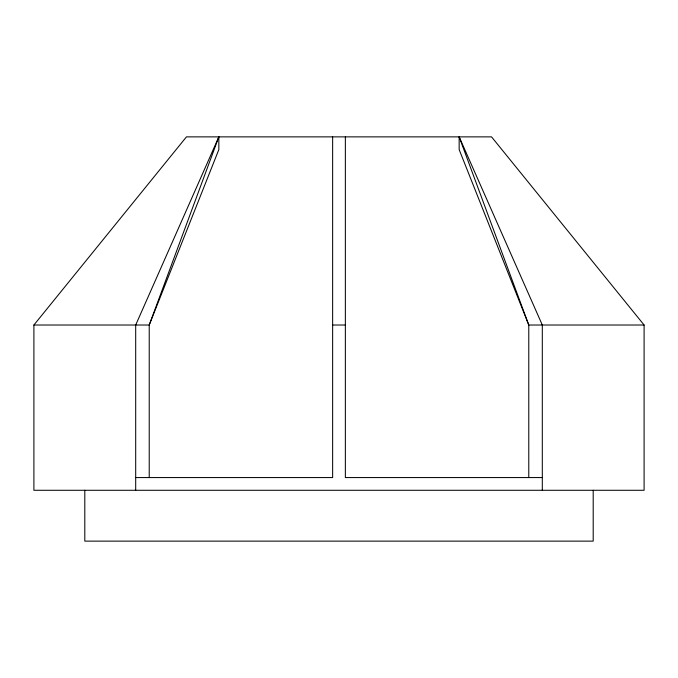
<?xml version="1.0" encoding="UTF-8"?>
<svg xmlns="http://www.w3.org/2000/svg" width="678" height="678" viewBox="0 0 678 678"><rect width="100%" height="100%" fill="white"/><g stroke="black" fill="none" stroke-linecap="round" stroke-linejoin="round"><path stroke-width="1.02" d="M33.9 325.016L186.45 136.871L491.55 136.871L644.1 325.016L644.1 490.279L33.9 490.279L33.9 325.016L149.219 325.016L218.841 149.584L218.841 136.871L149.219 325.016L149.219 477.566M218.841 136.871L135.693 325.016L135.693 490.279M332.644 325.016L345.356 325.016M644.1 325.016L528.781 325.016L459.159 149.584L459.159 136.871L542.307 325.016L542.307 490.279M135.693 477.566L332.644 477.566L332.644 136.871M542.307 477.566L345.356 477.566L345.356 136.871M459.159 136.871L528.781 325.016L528.781 477.566M593.199 490.279L593.199 541.129L84.801 541.129L84.801 490.279"/></g></svg>
